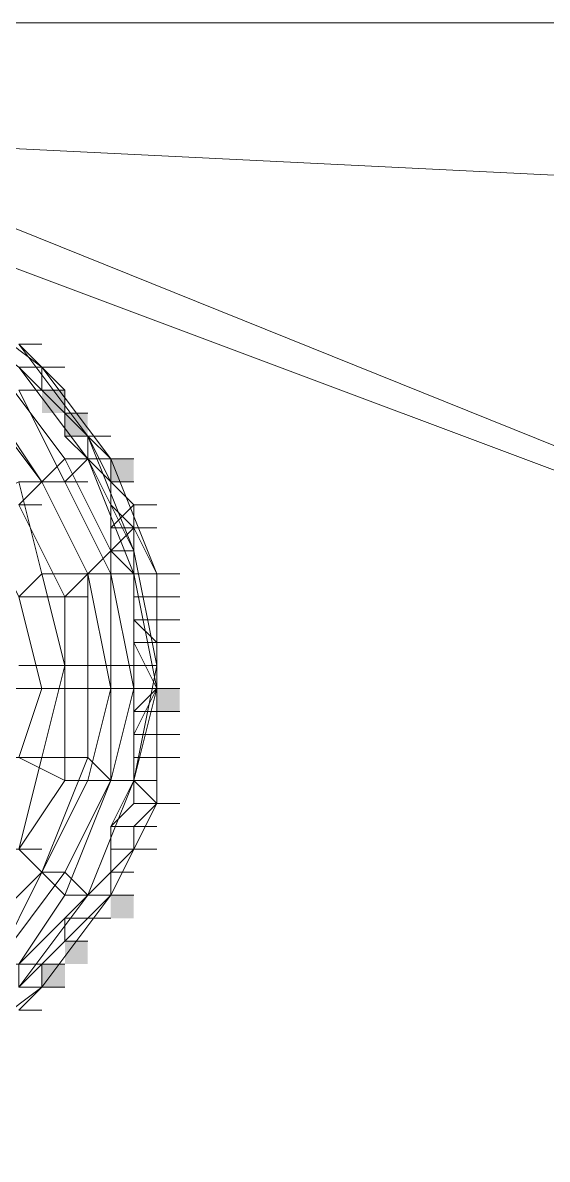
# Model space of a CAD drawing. Header units: millimetres. Extents: x 521 to 148073, y -17811 to 32040.
# Drawn here: x 144248.7 to 144441.3, y -14288.9 to -13871.5 of the extents above; entities that cross this region are included whole.
import ezdxf

# ---------------------------------------------------------------- set-up
doc = ezdxf.new("R2010")
doc.units = ezdxf.units.MM
doc.layers.add('PDF_Celobarevné výplně', color=7, linetype='Continuous')
doc.layers.add('PDF_Geometrie', color=7, linetype='Continuous', true_color=0xbdbdbd)

msp = doc.modelspace()

# ---------------------------------------------------------------- linework, layer by layer
at = {"layer": 'PDF_Celobarevné výplně', "lineweight": 18, "transparency": 33554559}
for points in [[(144255.72, -14006.39), (144255.72, -14014.83), (144264.16, -14006.39), (144264.16, -14014.83)], [(144264.16, -14014.83), (144264.16, -14023.26), (144272.59, -14014.83), (144272.59, -14023.26)], [(144281.02, -14031.69), (144281.02, -14040.13), (144289.46, -14031.69), (144289.46, -14040.13)], [(144297.89, -14116.03), (144297.89, -14124.46), (144306.32, -14116.03), (144306.32, -14124.46)], [(144297.89, -14116.03), (144297.89, -14124.46), (144306.32, -14116.03), (144306.32, -14124.46)], [(144281.02, -14191.93), (144281.02, -14200.36), (144289.46, -14191.93), (144289.46, -14200.36)], [(144264.16, -14208.79), (144264.16, -14217.23), (144272.59, -14208.79), (144272.59, -14217.23)], [(144255.72, -14217.23), (144255.72, -14225.66), (144264.16, -14217.23), (144264.16, -14225.66)]]:
    msp.add_solid(points, dxfattribs=at)
at = {"layer": 'PDF_Geometrie', "lineweight": 18}
for points in [[(143403.96, -14858.16), (143429.26, -14866.59), (143403.96, -14858.16), (143429.26, -14866.59), (143446.12, -14858.16), (143581.06, -14799.13), (143446.12, -14858.16), (143429.26, -14866.59), (143446.12, -14858.16), (143581.06, -14799.13), (143707.56, -14748.53), (143850.92, -14714.79), (143985.86, -14689.49), (144129.22, -14672.63), (144272.59, -14664.19), (144770.16, -14664.19), (144272.59, -14664.19), (144770.16, -14664.19), (144770.16, -13871.46), (144770.16, -14664.19), (144770.16, -13871.46), (142973.86, -13871.46), (144770.16, -13871.46), (142973.86, -13871.46)], [(144643.66, -13930.49), (144677.39, -13930.49), (144727.99, -14141.33), (144162.96, -13913.63), (144677.39, -13938.93), (144727.99, -14141.33)], [(144221.99, -13930.49), (144162.96, -13930.49), (144702.69, -14132.89)], [(144196.69, -13964.23), (144188.26, -13955.79), (144196.69, -13955.79), (144205.12, -13964.23), (144213.56, -13964.23), (144221.99, -13972.66), (144230.42, -13981.09), (144238.86, -13981.09), (144238.86, -13989.53), (144230.42, -13981.09), (144230.42, -13989.53), (144221.99, -13981.09), (144230.42, -13981.09), (144221.99, -13972.66), (144230.42, -13972.66), (144221.99, -13972.66), (144255.72, -13997.96), (144247.29, -13989.53), (144255.72, -13989.53)], [(144213.56, -13972.66), (144247.29, -13997.96), (144255.72, -13997.96), (144247.29, -13997.96)], [(144247.29, -13989.53), (144255.72, -13997.96), (144264.16, -14006.39), (144264.16, -14014.83), (144272.59, -14023.26), (144281.02, -14040.13), (144281.02, -14048.56), (144289.46, -14056.99), (144289.46, -14065.43), (144289.46, -14073.86), (144289.46, -14090.73), (144297.89, -14099.16), (144297.89, -14107.59), (144289.46, -14065.43), (144297.89, -14107.59), (144289.46, -14107.59), (144289.46, -14065.43)], [(144247.29, -13989.53), (144255.72, -13997.96), (144247.29, -13989.53), (144272.59, -14023.26), (144247.29, -13989.53)], [(144255.72, -13997.96), (144247.29, -13997.96), (144255.72, -13997.96), (144247.29, -13997.96), (144255.72, -13997.96), (144247.29, -13997.96), (144272.59, -14031.69), (144281.02, -14031.69), (144272.59, -14023.26), (144281.02, -14023.26), (144264.16, -14023.26), (144264.16, -14014.83), (144272.59, -14014.83), (144264.16, -14014.83), (144272.59, -14023.26), (144264.16, -14023.26), (144272.59, -14031.69), (144281.02, -14031.69), (144272.59, -14031.69), (144264.16, -14040.13), (144255.72, -14040.13), (144238.86, -14014.83)], [(144238.86, -13997.96), (144264.16, -14031.69), (144255.72, -14040.13), (144272.59, -14073.86), (144281.02, -14073.86), (144264.16, -14040.13), (144272.59, -14040.13), (144255.72, -14040.13), (144272.59, -14073.86), (144272.59, -14107.59), (144264.16, -14107.59), (144272.59, -14107.59), (144272.59, -14073.86), (144281.02, -14065.43), (144281.02, -14107.59), (144281.02, -14149.76), (144272.59, -14141.33), (144281.02, -14149.76), (144264.16, -14183.49), (144238.86, -14217.23)], [(144238.86, -13997.96), (144264.16, -14031.69), (144272.59, -14031.69), (144272.59, -14023.26), (144281.02, -14040.13), (144281.02, -14048.56), (144289.46, -14056.99), (144281.02, -14056.99), (144281.02, -14065.43), (144289.46, -14056.99), (144297.89, -14056.99), (144289.46, -14056.99), (144297.89, -14073.86), (144281.02, -14073.86), (144272.59, -14073.86), (144264.16, -14082.29), (144247.29, -14048.56), (144255.72, -14048.56), (144247.29, -14048.56)], [(144247.29, -14048.56), (144255.72, -14040.13), (144264.16, -14040.13), (144247.29, -14006.39), (144255.72, -14006.39), (144255.72, -13997.96), (144264.16, -13997.96), (144255.72, -13997.96), (144281.02, -14031.69), (144272.59, -14031.69), (144289.46, -14073.86), (144297.89, -14073.86), (144281.02, -14031.69), (144289.46, -14031.69), (144281.02, -14031.69), (144281.02, -14040.13), (144289.46, -14040.13), (144281.02, -14040.13), (144289.46, -14048.56)], [(144247.29, -14006.39), (144255.72, -14006.39), (144247.29, -13997.96), (144255.72, -13997.96), (144247.29, -13997.96)], [(144247.29, -13997.96), (144272.59, -14031.69), (144247.29, -13997.96)], [(144255.72, -13997.96), (144255.72, -13997.96)], [(144255.72, -13997.96), (144255.72, -13997.96)], [(144255.72, -13997.96), (144255.72, -13997.96)], [(144247.29, -14107.59), (144264.16, -14107.59), (144255.72, -14073.86), (144272.59, -14073.86), (144255.72, -14073.86), (144247.29, -14040.13), (144255.72, -14040.13), (144272.59, -14073.86), (144281.02, -14065.43), (144264.16, -14031.69), (144272.59, -14031.69), (144289.46, -14065.43), (144272.59, -14031.69), (144272.59, -14023.26), (144289.46, -14065.43), (144272.59, -14023.26), (144281.02, -14040.13), (144281.02, -14048.56), (144289.46, -14056.99), (144289.46, -14065.43), (144281.02, -14065.43), (144264.16, -14031.69), (144255.72, -14040.13), (144230.42, -14006.39)], [(144230.42, -14006.39), (144255.72, -14040.13), (144247.29, -14040.13)], [(144272.59, -14023.26), (144272.59, -14023.26)], [(144272.59, -14023.26), (144272.59, -14023.26)], [(144281.02, -14031.69), (144272.59, -14031.69), (144281.02, -14031.69)], [(144272.59, -14031.69), (144272.59, -14031.69)], [(144281.02, -14040.13), (144272.59, -14031.69), (144281.02, -14031.69)], [(144281.02, -14031.69), (144281.02, -14031.69)], [(144289.46, -14040.13), (144281.02, -14040.13), (144281.02, -14056.99), (144289.46, -14048.56), (144297.89, -14048.56), (144289.46, -14048.56), (144289.46, -14056.99), (144289.46, -14065.43), (144289.46, -14107.59), (144281.02, -14107.59), (144289.46, -14107.59), (144289.46, -14149.76), (144281.02, -14149.76), (144289.46, -14149.76), (144272.59, -14191.93), (144289.46, -14149.76), (144289.46, -14141.33), (144289.46, -14132.89), (144297.89, -14132.89), (144297.89, -14141.33), (144306.32, -14141.33), (144289.46, -14141.33), (144289.46, -14149.76), (144289.46, -14158.19), (144281.02, -14166.63), (144281.02, -14183.49), (144272.59, -14191.93), (144264.16, -14200.36), (144264.16, -14208.79), (144255.72, -14217.23), (144247.29, -14225.66)], [(144230.42, -14208.79), (144238.86, -14217.23), (144247.29, -14217.23), (144238.86, -14217.23), (144255.72, -14183.49), (144247.29, -14175.06), (144255.72, -14183.49), (144272.59, -14141.33), (144255.72, -14141.33), (144272.59, -14141.33), (144272.59, -14107.59), (144281.02, -14107.59), (144281.02, -14065.43), (144289.46, -14065.43), (144281.02, -14065.43), (144289.46, -14073.86), (144289.46, -14065.43), (144289.46, -14073.86), (144272.59, -14073.86), (144281.02, -14116.03), (144289.46, -14116.03), (144264.16, -14116.03)], [(144289.46, -14065.43), (144289.46, -14065.43)], [(144289.46, -14065.43), (144289.46, -14065.43)], [(144289.46, -14065.43), (144289.46, -14065.43)], [(144289.46, -14065.43), (144289.46, -14065.43)], [(144230.42, -14141.33), (144255.72, -14141.33), (144247.29, -14141.33), (144255.72, -14116.03), (144272.59, -14116.03), (144264.16, -14116.03), (144264.16, -14149.76), (144281.02, -14149.76), (144272.59, -14149.76), (144281.02, -14116.03), (144297.89, -14116.03), (144297.89, -14073.86), (144306.32, -14073.86), (144297.89, -14073.86), (144297.89, -14082.29), (144289.46, -14082.29), (144289.46, -14090.73), (144297.89, -14099.16), (144289.46, -14090.73), (144289.46, -14073.86), (144289.46, -14090.73), (144306.32, -14090.73), (144297.89, -14090.73), (144297.89, -14099.16), (144289.46, -14099.16), (144297.89, -14116.03), (144306.32, -14116.03), (144297.89, -14116.03), (144297.89, -14158.19), (144289.46, -14166.63), (144297.89, -14166.63)], [(144247.29, -14082.29), (144255.72, -14073.86), (144264.16, -14107.59), (144255.72, -14141.33), (144247.29, -14141.33), (144255.72, -14141.33), (144247.29, -14175.06)], [(144289.46, -14116.03), (144281.02, -14073.86), (144289.46, -14073.86)], [(144297.89, -14073.86), (144289.46, -14073.86), (144297.89, -14073.86)], [(144289.46, -14073.86), (144289.46, -14073.86)], [(144289.46, -14073.86), (144289.46, -14073.86)], [(144289.46, -14073.86), (144297.89, -14116.03), (144306.32, -14116.03)], [(144289.46, -14082.29), (144289.46, -14073.86), (144297.89, -14073.86)], [(144297.89, -14073.86), (144297.89, -14073.86)], [(144297.89, -14073.86), (144297.89, -14073.86)], [(144264.16, -14116.03), (144255.72, -14116.03), (144247.29, -14082.29), (144272.59, -14082.29), (144264.16, -14082.29), (144264.16, -14116.03), (144238.86, -14116.03)], [(144247.29, -14082.29), (144255.72, -14082.29), (144247.29, -14082.29)], [(144306.32, -14082.29), (144297.89, -14082.29), (144297.89, -14090.73), (144289.46, -14090.73), (144289.46, -14099.16), (144306.32, -14099.16), (144297.89, -14099.16), (144297.89, -14116.03), (144297.89, -14124.46), (144306.32, -14124.46)], [(144297.89, -14082.29), (144289.46, -14082.29), (144297.89, -14082.29)], [(144297.89, -14099.16), (144297.89, -14107.59)], [(144297.89, -14099.16), (144297.89, -14107.59)], [(144247.29, -14175.06), (144255.72, -14141.33), (144264.16, -14107.59), (144247.29, -14107.59)], [(144272.59, -14141.33), (144272.59, -14107.59)], [(144272.59, -14107.59), (144281.02, -14107.59)], [(144281.02, -14107.59), (144281.02, -14149.76)], [(144297.89, -14107.59), (144289.46, -14149.76)], [(144289.46, -14149.76), (144289.46, -14107.59)], [(144289.46, -14107.59), (144297.89, -14107.59)], [(144297.89, -14107.59), (144297.89, -14107.59)], [(144297.89, -14107.59), (144297.89, -14116.03)], [(144297.89, -14107.59), (144297.89, -14107.59)], [(144297.89, -14107.59), (144297.89, -14116.03)], [(144247.29, -14141.33), (144264.16, -14149.76), (144272.59, -14149.76), (144289.46, -14149.76), (144289.46, -14158.19), (144297.89, -14158.19), (144289.46, -14149.76), (144297.89, -14149.76), (144281.02, -14149.76), (144289.46, -14116.03), (144297.89, -14116.03), (144289.46, -14149.76), (144297.89, -14149.76), (144289.46, -14149.76), (144281.02, -14149.76), (144264.16, -14191.93), (144281.02, -14191.93), (144272.59, -14191.93), (144289.46, -14149.76), (144289.46, -14141.33), (144297.89, -14141.33), (144297.89, -14158.19), (144306.32, -14158.19), (144297.89, -14158.19), (144281.02, -14191.93), (144272.59, -14200.36), (144281.02, -14200.36)], [(144289.46, -14116.03), (144306.32, -14116.03)], [(144289.46, -14124.46), (144297.89, -14116.03), (144306.32, -14116.03)], [(144297.89, -14124.46), (144289.46, -14124.46), (144297.89, -14124.46)], [(144255.72, -14183.49), (144272.59, -14141.33)], [(144264.16, -14183.49), (144281.02, -14149.76)], [(144281.02, -14166.63), (144289.46, -14149.76), (144297.89, -14149.76), (144297.89, -14158.19)], [(144289.46, -14149.76), (144289.46, -14149.76)], [(144289.46, -14149.76), (144289.46, -14149.76)], [(144289.46, -14149.76), (144289.46, -14149.76)], [(144289.46, -14149.76), (144289.46, -14149.76)], [(144289.46, -14158.19), (144289.46, -14158.19)], [(144297.89, -14158.19), (144297.89, -14158.19)], [(144289.46, -14166.63), (144281.02, -14166.63), (144289.46, -14166.63)], [(144238.86, -14175.06), (144255.72, -14175.06), (144247.29, -14175.06)], [(144281.02, -14183.49), (144281.02, -14175.06), (144289.46, -14175.06), (144281.02, -14183.49), (144289.46, -14183.49)], [(144230.42, -14208.79), (144255.72, -14183.49)], [(144230.42, -14208.79), (144255.72, -14183.49), (144264.16, -14191.93), (144272.59, -14191.93), (144281.02, -14191.93), (144272.59, -14191.93), (144264.16, -14191.93), (144247.29, -14217.23)], [(144264.16, -14183.49), (144238.86, -14217.23)], [(144247.29, -14225.66), (144255.72, -14225.66), (144281.02, -14191.93), (144289.46, -14191.93), (144281.02, -14191.93), (144281.02, -14183.49), (144289.46, -14183.49), (144281.02, -14183.49), (144272.59, -14191.93), (144247.29, -14225.66), (144255.72, -14225.66), (144247.29, -14234.09), (144255.72, -14234.09)], [(144221.99, -14250.96), (144255.72, -14225.66), (144264.16, -14225.66), (144255.72, -14225.66), (144255.72, -14217.23), (144247.29, -14225.66), (144255.72, -14217.23), (144264.16, -14208.79), (144272.59, -14208.79), (144264.16, -14208.79), (144272.59, -14200.36), (144264.16, -14200.36), (144264.16, -14208.79), (144255.72, -14217.23), (144264.16, -14217.23), (144255.72, -14217.23), (144247.29, -14225.66), (144272.59, -14191.93), (144247.29, -14217.23)], [(144264.16, -14200.36), (144272.59, -14191.93), (144281.02, -14191.93)], [(144272.59, -14191.93), (144272.59, -14191.93)], [(144272.59, -14191.93), (144272.59, -14191.93)], [(144272.59, -14191.93), (144272.59, -14191.93)], [(144272.59, -14191.93), (144272.59, -14191.93)], [(144272.59, -14191.93), (144272.59, -14191.93)], [(144281.02, -14191.93), (144272.59, -14191.93), (144281.02, -14191.93)], [(144281.02, -14191.93), (144281.02, -14191.93)], [(144272.59, -14200.36), (144264.16, -14200.36), (144272.59, -14200.36)], [(144238.86, -14217.23), (144255.72, -14217.23), (144247.29, -14217.23)], [(144247.29, -14225.66), (144255.72, -14225.66), (144247.29, -14225.66), (144255.72, -14225.66)], [(144255.72, -14225.66), (144255.72, -14225.66)], [(144255.72, -14225.66), (144255.72, -14225.66)], [(144255.72, -14225.66), (144255.72, -14225.66)]]:
    msp.add_lwpolyline(points, dxfattribs=at)
for points in [[(144264.16, -14006.39), (144255.72, -13997.96), (144264.16, -14006.39), (144264.16, -14014.83), (144272.59, -14023.26), (144264.16, -14014.83)], [(144264.16, -14006.39), (144255.72, -14006.39), (144264.16, -14014.83), (144255.72, -14006.39)], [(144255.72, -14073.86), (144247.29, -14082.29), (144230.42, -14048.56), (144247.29, -14040.13)], [(144289.46, -14073.86), (144297.89, -14073.86)], [(144289.46, -14073.86), (144297.89, -14073.86)], [(144297.89, -14116.03), (144289.46, -14132.89), (144289.46, -14141.33), (144289.46, -14149.76), (144297.89, -14107.59)], [(144289.46, -14141.33), (144289.46, -14132.89), (144297.89, -14116.03), (144289.46, -14132.89)], [(144297.89, -14124.46), (144289.46, -14124.46), (144289.46, -14132.89), (144306.32, -14132.89), (144297.89, -14132.89)], [(144281.02, -14166.63), (144289.46, -14158.19), (144289.46, -14149.76), (144272.59, -14191.93), (144264.16, -14183.49), (144272.59, -14191.93), (144247.29, -14225.66), (144247.29, -14217.23), (144272.59, -14191.93), (144281.02, -14183.49)], [(144264.16, -14183.49), (144255.72, -14183.49), (144247.29, -14175.06), (144264.16, -14149.76), (144272.59, -14149.76), (144255.72, -14183.49), (144264.16, -14183.49), (144255.72, -14183.49)], [(144289.46, -14158.19), (144281.02, -14166.63), (144281.02, -14183.49), (144272.59, -14191.93), (144289.46, -14149.76)], [(144289.46, -14158.19), (144297.89, -14158.19)], [(144289.46, -14166.63), (144281.02, -14166.63), (144281.02, -14175.06), (144297.89, -14175.06), (144289.46, -14175.06)], [(144264.16, -14208.79), (144264.16, -14200.36), (144272.59, -14191.93), (144264.16, -14200.36), (144264.16, -14208.79), (144255.72, -14217.23)], [(144247.29, -14225.66), (144255.72, -14225.66)], [(144247.29, -14225.66), (144255.72, -14225.66)]]:
    msp.add_lwpolyline(points, close=True, dxfattribs=at)

doc.saveas('drawing.dxf')
